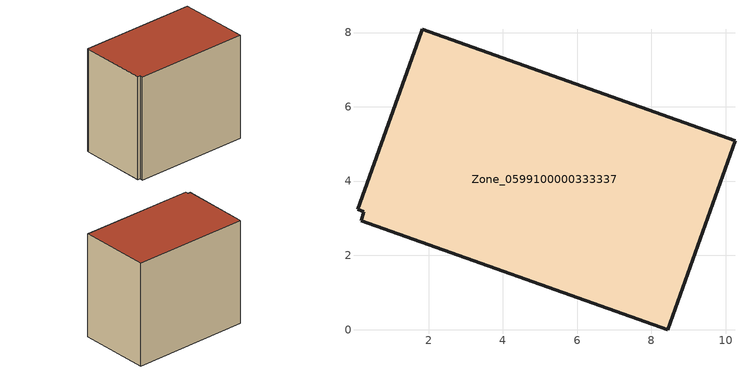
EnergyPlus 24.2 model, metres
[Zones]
Zone_0599100000333337
 floor ground (C_G): 1.83,8.09 10.25,5.09 8.44,0 0.18,2.94 0.26,3.17 0.09,3.24 1.8,8 z0.46
 wall outside (C_F): 1.8,8 0.09,3.24 0.26,3.17 0.18,2.94 8.44,0 10.25,5.09 1.83,8.09 1.8,8 z0.46:8.38
 roof outside (C_R): 10.25,5.09 1.83,8.09 1.8,8 0.09,3.24 0.26,3.17 0.18,2.94 8.44,0 z8.38
[BUILDING]
Pand.0599100000333337: North Axis=0; Terrain=City; Loads Convergence Tolerance Value=0.04; Temperature Convergence Tolerance Value=0.4; Solar Distribution=FullExterior; Maximum Number of Warmup Days=25; Minimum Number of Warmup Days=1
[Site:Location]
Rotterdam.The.Hague.AP_ZH_NLD Design_Conditions: Latitude=51.96; Longitude=4.45; Time Zone=1; Elevation=-4.5
[SITE:GROUNDTEMPERATURE:BUILDINGSURFACE]
18, 18, 18, 18, 18, 18, 18, 18, 18, 18, 18, 18
[MATERIAL] Thermal Absorptance=0.9; Solar Absorptance=0.7; Visible Absorptance=0.7
Name | Roughness | Thickness | Conductivity | Density | Specific Heat
G.TI.1975-1991 | MediumSmooth | 0.15 | 0.288461 | 540 | 1210
F.TI.1975-1991 | Rough | 0.3 | 0.230769 | 1920 | 840
R.TI.1975-1991 | MediumRough | 0.2 | 0.153846 | 1500 | 1000
[CONSTRUCTION]
C_G: G.TI.1975-1991
C_F: F.TI.1975-1991
C_R: R.TI.1975-1991
[ZONE]
Zone_0599100000333337: Type=1; Multiplier=1; Ceiling Height=Autocalculate; Volume=Autocalculate; Floor Area=autocalculate; Part of Total Floor Area=Yes
[ZONEINFILTRATION:DESIGNFLOWRATE]
Infil_Zone_0599100000333337: Zone or ZoneList or Space or SpaceList=Zone_0599100000333337; Schedule=AlwaysOn; Design Flow Rate Calculation Method=Flow/Area; Flow Rate per Floor Area=0.003; Constant Term Coefficient=1; Temperature Term Coefficient=0; Velocity Term Coefficient=0; Velocity Squared Term Coefficient=0
[HVACTEMPLATE:ZONE:IDEALLOADSAIRSYSTEM]
Zone_0599100000333337: Maximum Heating Supply Air Temperature=50; Minimum Cooling Supply Air Temperature=13; Maximum Heating Supply Air Humidity Ratio=0.0156; Minimum Cooling Supply Air Humidity Ratio=0.0077; Heating Limit=NoLimit; Cooling Limit=NoLimit; Dehumidification Control Type=ConstantSensibleHeatRatio; Cooling Sensible Heat Ratio=0.7; Dehumidification Setpoint=60; Humidification Control Type=None; Humidification Setpoint=30; Outdoor Air Method=None; Outdoor Air Flow Rate per Person=0.00944; Outdoor Air Flow Rate per Zone Floor Area=0; Outdoor Air Flow Rate per Zone=0; Demand Controlled Ventilation Type=None; Outdoor Air Economizer Type=NoEconomizer; Heat Recovery Type=None; Sensible Heat Recovery Effectiveness=0.7; Latent Heat Recovery Effectiveness=0.65
[ZONECONTROL:THERMOSTAT]
ThermostatControl_Zone_0599100000333337: Zone or ZoneList=Zone_0599100000333337; Control Type Schedule=DualSetpointControlType; Control 1=Thermostat_Zone_0599100000333337; Temperature Difference Between Cutout And Setpoint=0
[THERMOSTATSETPOINT:DUALSETPOINT]
Thermostat_Zone_0599100000333337: Heating Setpoint Temperature Schedule=HeatingSetpoint_Zone_0599100000333337; Cooling Setpoint Temperature Schedule=CoolingSetpoint_Zone_0599100000333337
[SCHEDULE:COMPACT]
HeatingSetpoint_Zone_0599100000333337: Through: 12/31, For: AllDays, Until: 24:00, 21
CoolingSetpoint_Zone_0599100000333337: Through: 12/31, For: AllDays, Until: 24:00, 24
DualSetpointControlType: Through: 12/31, For: AllDays, Until: 24:00, 4
AlwaysOn: Through: 12/31, For: AllDays, Until: 24:00, 1
